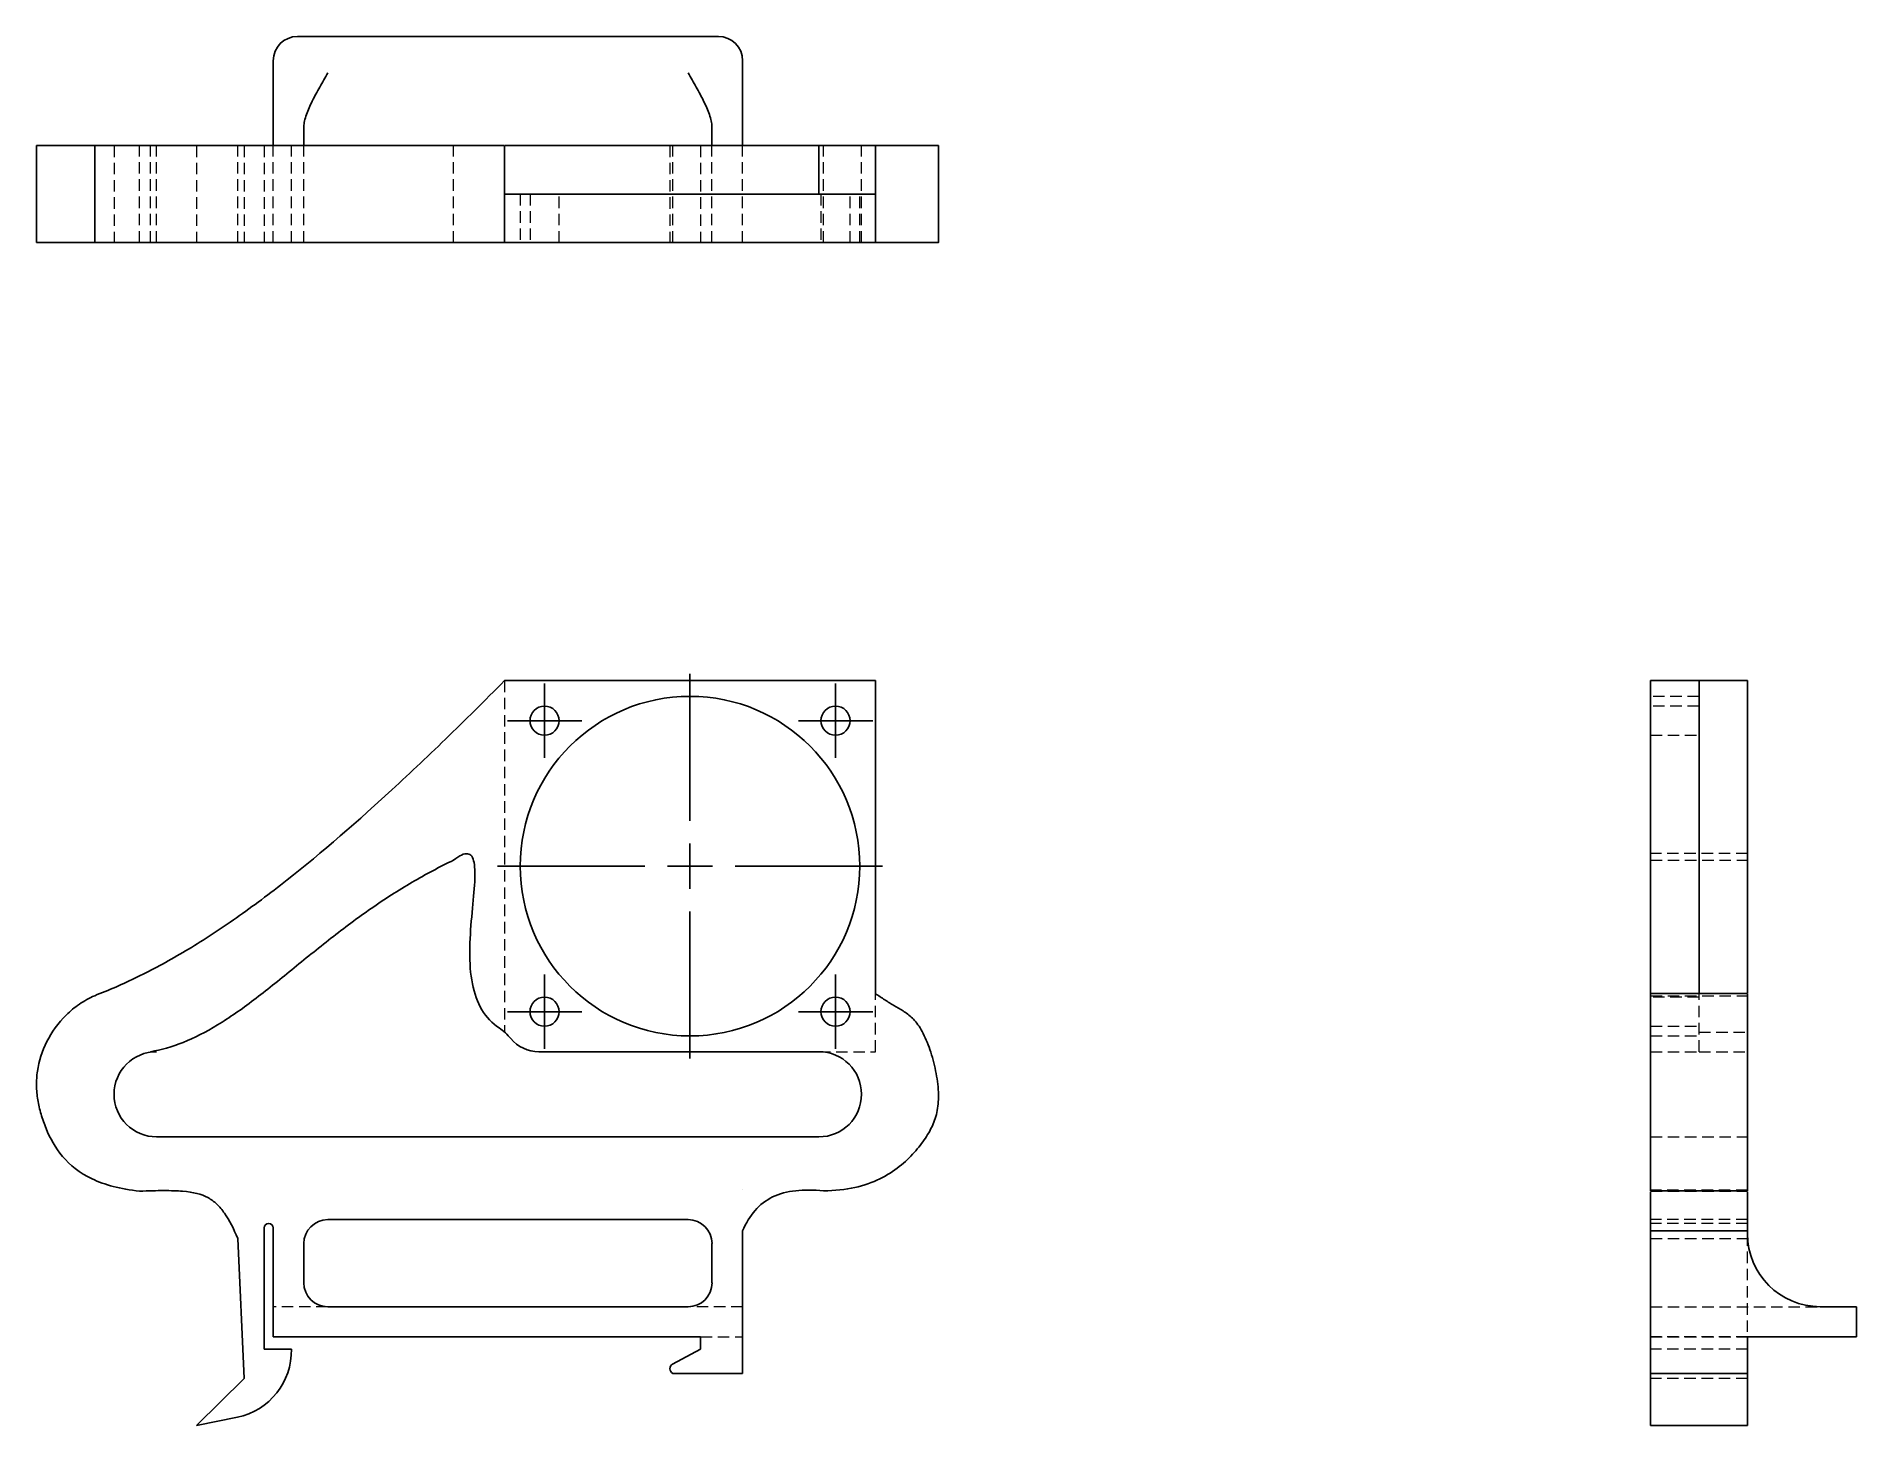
# Model space of a CAD drawing. Header units: millimetres. Extents: x 33 to 234, y 16 to 169.
import ezdxf

# ---------------------------------------------------------------- set-up
doc = ezdxf.new("R2010")
doc.units = ezdxf.units.MM
doc.linetypes.add('HIDDEN', pattern=[1.905, 1.27, -0.635])
doc.layers.add('10', color=7, linetype='Continuous')

# ---------------------------------------------------------------- blocks, each defined once
blk = doc.blocks.new('SW_CENTERMARKSYMBOL_0')
at = {"layer": '10', "color": 0}
for p, q in [((0, 2.5), (0, 4.11)), ((0, 0), (0, 2.5)), ((-2.5, 0), (-4.11, 0)), ((0, 0), (-2.5, 0)), ((0, 0), (0, -2.5)), ((0, 0), (2.5, 0)), ((2.5, 0), (4.11, 0)), ((0, -2.5), (0, -4.11))]:
    blk.add_line(p, q, dxfattribs=at)
blk = doc.blocks.new('SW_CENTERMARKSYMBOL_1')
at = {"layer": '10', "color": 0}
for p, q in [((0, 2.5), (0, 4.11)), ((0, 0), (0, 2.5)), ((-2.5, 0), (-4.11, 0)), ((0, 0), (-2.5, 0)), ((0, 0), (0, -2.5)), ((0, 0), (2.5, 0)), ((2.5, 0), (4.11, 0)), ((0, -2.5), (0, -4.11))]:
    blk.add_line(p, q, dxfattribs=at)
blk = doc.blocks.new('SW_CENTERMARKSYMBOL_2')
at = {"layer": '10', "color": 0}
for p, q in [((0, 2.5), (0, 4.11)), ((0, 0), (0, 2.5)), ((-2.5, 0), (-4.11, 0)), ((0, 0), (-2.5, 0)), ((0, 0), (0, -2.5)), ((0, 0), (2.5, 0)), ((2.5, 0), (4.11, 0)), ((0, -2.5), (0, -4.11))]:
    blk.add_line(p, q, dxfattribs=at)
blk = doc.blocks.new('SW_CENTERMARKSYMBOL_3')
at = {"layer": '10', "color": 0}
for p, q in [((0, 5), (0, 21.27)), ((0, 0), (0, 2.5)), ((-5, 0), (-21.27, 0)), ((0, 0), (-2.5, 0)), ((0, 0), (0, -2.5)), ((0, 0), (2.5, 0)), ((5, 0), (21.27, 0)), ((0, -5), (0, -21.27))]:
    blk.add_line(p, q, dxfattribs=at)
blk = doc.blocks.new('SW_CENTERMARKSYMBOL_4')
at = {"layer": '10', "color": 0}
for p, q in [((0, 2.5), (0, 4.11)), ((0, 0), (0, 2.5)), ((-2.5, 0), (-4.11, 0)), ((0, 0), (-2.5, 0)), ((0, 0), (0, -2.5)), ((0, 0), (2.5, 0)), ((2.5, 0), (4.11, 0)), ((0, -2.5), (0, -4.11))]:
    blk.add_line(p, q, dxfattribs=at)

msp = doc.modelspace()

# ---------------------------------------------------------------- linework, layer by layer
at = {"color": 7, "linetype": 'Continuous', "lineweight": 25}
for p, q in [((62.01, 169.39), (108.55, 169.39)), ((59.33, 165.37), (59.33, 166.71)), ((59.33, 165.37), (59.33, 157.33)), ((111.23, 165.37), (111.23, 166.71)), ((111.23, 157.33), (111.23, 165.37)), ((62.72, 159.41), (62.72, 157.4)), ((107.84, 159.41), (107.84, 157.4)), ((33.16, 157.33), (33.16, 146.61)), ((39.59, 146.61), (39.59, 157.33)), ((84.91, 151.97), (84.91, 157.33)), ((84.96, 157.33), (119.66, 157.33)), ((119.66, 151.97), (119.66, 157.33)), ((119.66, 157.33), (125.92, 157.33)), ((125.92, 151.97), (125.92, 157.33)), ((132.88, 146.61), (132.88, 157.33)), ((84.91, 146.61), (84.91, 151.97)), ((84.91, 151.97), (125.92, 151.97)), ((125.92, 146.61), (125.92, 151.97)), ((125.92, 146.61), (84.91, 146.61)), ((125.92, 98.18), (84.91, 98.18)), ((125.92, 63.59), (125.92, 98.18)), ((211.61, 98.18), (216.97, 98.18)), ((211.61, 63.59), (211.61, 98.18)), ((216.97, 98.18), (216.97, 63.59)), ((216.97, 98.18), (222.33, 98.18)), ((222.33, 98.18), (222.33, 63.65)), ((211.61, 63.59), (216.97, 63.59)), ((216.97, 63.59), (222.33, 63.59)), ((45.77, 57.16), (46.44, 57.16)), ((119.66, 57.16), (88.69, 57.16)), ((119.66, 47.74), (46.44, 47.74)), ((211.61, 41.77), (222.33, 41.77)), ((105.2, 38.59), (65.36, 38.59)), ((56.1, 21.02), (55.4, 36.51)), ((58.33, 37.68), (58.33, 24.27)), ((59.33, 25.62), (59.33, 37.68)), ((111.23, 37.35), (111.23, 21.59)), ((211.61, 37.35), (222.33, 37.35)), ((211.61, 37.35), (211.61, 21.59)), ((222.33, 37.01), (222.33, 37.35)), ((62.72, 31.61), (62.72, 35.94)), ((107.84, 35.94), (107.84, 31.61)), ((65.36, 28.97), (105.2, 28.97)), ((230.37, 28.97), (231.71, 28.97)), ((234.39, 28.97), (231.71, 28.97)), ((234.39, 25.62), (234.39, 28.97)), ((58.33, 24.27), (61.34, 24.27)), ((106.58, 25.62), (59.33, 25.62)), ((103.49, 22.63), (106.58, 24.27)), ((106.58, 24.27), (106.58, 25.62)), ((222.33, 25.62), (231.71, 25.62)), ((222.33, 25.62), (231.71, 25.62)), ((222.33, 21.59), (222.33, 25.62)), ((231.71, 25.62), (234.39, 25.62)), ((234.39, 25.62), (234.39, 25.62)), ((50.84, 15.82), (56.1, 21.02)), ((111.23, 21.59), (103.52, 21.59)), ((211.61, 21.59), (222.33, 21.59)), ((211.61, 21.59), (222.33, 21.59)), ((211.61, 21.59), (211.61, 21.59)), ((211.61, 16.75), (211.61, 21.59)), ((222.33, 21.59), (222.33, 21.59)), ((222.33, 21.59), (222.33, 16.75)), ((55.37, 16.75), (50.84, 15.82)), ((211.61, 16.75), (211.61, 15.82)), ((222.33, 15.82), (222.33, 16.75)), ((222.33, 15.82), (211.61, 15.82))]:
    msp.add_line(p, q, dxfattribs=at)
at = {"color": 7, "linetype": 'HIDDEN', "lineweight": 18}
for p, q in [((41.73, 157.33), (41.73, 146.61)), ((44.56, 146.61), (44.56, 157.33)), ((45.77, 146.61), (45.77, 157.33)), ((46.44, 146.61), (46.44, 157.33)), ((50.84, 157.33), (50.84, 146.61)), ((55.4, 146.61), (55.4, 157.33)), ((56.1, 157.33), (56.1, 146.61)), ((58.33, 157.33), (58.33, 146.61)), ((58.33, 157.33), (58.33, 146.61)), ((59.33, 146.61), (59.33, 157.33)), ((61.34, 146.61), (61.34, 157.33)), ((61.35, 146.61), (61.35, 157.33)), ((62.72, 146.61), (62.72, 157.4)), ((79.28, 146.61), (79.28, 157.33)), ((103.19, 157.33), (103.19, 146.61)), ((103.52, 146.61), (103.52, 157.33)), ((106.58, 157.33), (111.23, 157.33)), ((106.58, 157.33), (106.58, 146.61)), ((107.84, 146.61), (107.84, 157.4)), ((111.23, 157.32), (111.22, 157.33)), ((111.23, 157.32), (111.23, 157.33)), ((111.23, 157.33), (111.23, 157.32)), ((111.23, 146.61), (111.23, 157.33)), ((120.17, 146.61), (120.17, 157.33)), ((124.37, 146.61), (124.37, 157.33)), ((86.65, 151.97), (86.65, 146.61)), ((87.72, 151.97), (87.72, 146.61)), ((90.94, 146.61), (90.94, 151.97)), ((119.89, 151.97), (119.89, 146.61)), ((123.11, 146.61), (123.11, 151.97)), ((124.18, 146.61), (124.18, 151.97)), ((84.91, 98.18), (84.91, 59.31)), ((216.97, 96.43), (211.61, 96.43)), ((216.97, 95.36), (211.61, 95.36)), ((211.61, 92.14), (216.97, 92.14)), ((222.33, 79.05), (211.61, 79.05)), ((211.61, 78.34), (222.33, 78.34)), ((125.92, 57.16), (125.92, 63.59)), ((211.61, 63.35), (222.33, 63.35)), ((216.97, 63.19), (211.61, 63.19)), ((216.97, 57.16), (216.97, 63.59)), ((211.61, 59.97), (216.97, 59.97)), ((211.61, 58.9), (216.97, 58.9)), ((216.97, 59.31), (222.33, 59.31)), ((119.66, 57.16), (125.92, 57.16)), ((211.61, 57.16), (216.97, 57.16)), ((216.97, 57.16), (222.33, 57.16)), ((211.61, 47.74), (222.33, 47.74)), ((111.23, 41.94), (111.22, 41.94)), ((111.22, 41.94), (111.23, 41.93)), ((111.23, 41.93), (111.23, 41.94)), ((222.33, 41.85), (211.61, 41.85)), ((211.61, 41.74), (222.33, 41.74)), ((222.33, 38.59), (211.61, 38.59)), ((222.33, 38.18), (211.61, 38.18)), ((211.61, 36.51), (222.33, 36.51)), ((222.33, 37.78), (222.33, 37.35)), ((222.33, 24.27), (222.33, 37.01)), ((65.36, 28.97), (59.33, 28.97)), ((111.23, 28.97), (105.2, 28.97)), ((211.61, 28.97), (230.37, 28.97)), ((106.58, 25.62), (111.23, 25.62)), ((211.61, 25.62), (222.33, 25.62)), ((222.33, 25.62), (211.61, 25.62)), ((211.61, 25.62), (211.61, 25.62)), ((222.33, 24.27), (211.61, 24.27)), ((222.33, 21.02), (211.61, 21.02))]:
    msp.add_line(p, q, dxfattribs=at)
at = {"color": 7, "linetype": 'Continuous', "lineweight": 25, "flags": 128}
msp.add_lwpolyline([(234.39, 25.62), (234.34, 25.62), (234.19, 25.62), (233.94, 25.62), (233.61, 25.62), (233.2, 25.62), (232.74, 25.62), (232.24, 25.62), (231.71, 25.62)], dxfattribs=at)
at = {"color": 7, "linetype": 'Continuous', "lineweight": 25}
for centre, radius in [((105.41, 77.67), 18.77), ((89.33, 93.75), 1.61), ((121.5, 93.75), 1.61), ((89.33, 61.58), 1.61), ((121.5, 61.58), 1.61)]:
    msp.add_circle(centre, radius, dxfattribs=at)
for centre, radius, start, end in [((62.01, 166.71), 2.68, 90, 180), ((108.55, 166.71), 2.68, 0, 90), ((46.44, 52.45), 4.71, 90, 270), ((119.66, 52.45), 4.71, 270, 90), ((65.36, 35.94), 2.65, 90, 180), ((105.2, 35.94), 2.65, 0, 90), ((58.83, 37.68), 0.503, 360, 180), ((230.37, 37.01), 8.04, 180, 270), ((65.36, 31.61), 2.65, 180, 270), ((105.2, 31.61), 2.65, 270, 0), ((53.83, 24.1), 7.51, 281.8552, 1.3032), ((103.76, 22.12), 0.578, 118.0785, 244.6166)]:
    msp.add_arc(centre, radius, start, end, dxfattribs=at)
for points, knots in [([(62.72, 159.41), (62.72, 159.61), (62.75, 159.83), (62.85, 160.28), (62.92, 160.52), (63.17, 161.24), (63.39, 161.73), (63.9, 162.76), (64.18, 163.27), (64.61, 164.05), (64.76, 164.32), (65.06, 164.84), (65.21, 165.11), (65.36, 165.37)], [0, 0, 0, 0, 0.125, 0.125, 0.25, 0.25, 0.5, 0.5, 0.75, 0.75, 0.875, 0.875, 1, 1, 1, 1]), ([(107.84, 159.41), (107.84, 159.61), (107.81, 159.83), (107.71, 160.28), (107.64, 160.52), (107.39, 161.24), (107.17, 161.73), (106.66, 162.76), (106.38, 163.27), (105.95, 164.05), (105.8, 164.32), (105.5, 164.84), (105.35, 165.11), (105.2, 165.37)], [0, 0, 0, 0, 0.125, 0.125, 0.25, 0.25, 0.5, 0.5, 0.75, 0.75, 0.875, 0.875, 1, 1, 1, 1]), ([(33.16, 157.33), (33.18, 157.33), (33.21, 157.33), (33.6, 157.33), (34.26, 157.33), (35.21, 157.33), (36.42, 157.33), (37.88, 157.33), (39.01, 157.33), (39.59, 157.33)], [0, 0, 0, 0, 0.122206, 0.25712, 0.397884, 0.543423, 0.692362, 0.844079, 1, 1, 1, 1]), ([(39.59, 157.33), (41.13, 157.33), (42.7, 157.33), (45.95, 157.33), (47.61, 157.33), (51.03, 157.33), (52.78, 157.33), (56.39, 157.33), (58.24, 157.33), (63.95, 157.33), (67.94, 157.33), (74.14, 157.33), (76.25, 157.33), (80.53, 157.33), (82.7, 157.33), (84.91, 157.33)], [0, 0, 0, 0, 0.125, 0.125, 0.25, 0.25, 0.375, 0.375, 0.5, 0.5, 0.75, 0.75, 0.875, 0.875, 1, 1, 1, 1]), ([(62.94, 157.33), (62.87, 157.33), (62.81, 157.34), (62.74, 157.36), (62.72, 157.38), (62.72, 157.4)], [0, 0, 0, 0, 0.5, 0.5, 1, 1, 1, 1]), ([(107.62, 157.33), (107.69, 157.33), (107.75, 157.34), (107.82, 157.36), (107.84, 157.38), (107.84, 157.4)], [0, 0, 0, 0, 0.5, 0.5, 1, 1, 1, 1]), ([(125.92, 157.33), (126.17, 157.33), (126.67, 157.33), (127.44, 157.33), (128.22, 157.33), (129, 157.33), (129.8, 157.33), (130.58, 157.33), (131.28, 157.33), (131.89, 157.33), (132.41, 157.33), (132.73, 157.33), (132.91, 157.33), (132.87, 157.33), (132.87, 157.33)], [0, 0, 0, 0, 0.065846, 0.1298, 0.192611, 0.255758, 0.322374, 0.399608, 0.495244, 0.610029, 0.737359, 0.867048, 0.988885, 1, 1, 1, 1]), ([(33.16, 146.61), (33.18, 146.61), (33.21, 146.61), (33.6, 146.61), (34.26, 146.61), (35.21, 146.61), (36.42, 146.61), (37.88, 146.61), (39.01, 146.61), (39.59, 146.61)], [0, 0, 0, 0, 0.122206, 0.25712, 0.397884, 0.543423, 0.692362, 0.844079, 1, 1, 1, 1]), ([(39.59, 146.61), (41.13, 146.61), (42.7, 146.61), (45.95, 146.61), (47.61, 146.61), (51.03, 146.61), (52.78, 146.61), (56.39, 146.61), (58.24, 146.61), (63.95, 146.61), (67.94, 146.61), (74.14, 146.61), (76.25, 146.61), (80.53, 146.61), (82.7, 146.61), (84.91, 146.61)], [0, 0, 0, 0, 0.125, 0.125, 0.25, 0.25, 0.375, 0.375, 0.5, 0.5, 0.75, 0.75, 0.875, 0.875, 1, 1, 1, 1]), ([(132.87, 146.61), (132.87, 146.61), (132.91, 146.61), (132.73, 146.61), (132.41, 146.61), (131.91, 146.61), (131.33, 146.61), (130.71, 146.61), (130.04, 146.61), (129.33, 146.61), (128.4, 146.61), (127.23, 146.61), (126.36, 146.61), (125.92, 146.61)], [0, 0, 0, 0, 0.0111144, 0.1329445, 0.2626274, 0.3899507, 0.4936336, 0.5821736, 0.6551335, 0.7172927, 0.7747653, 0.8854367, 1, 1, 1, 1]), ([(39.59, 63.35), (41.13, 63.94), (42.7, 64.62), (45.95, 66.21), (47.61, 67.1), (51.03, 69.12), (52.78, 70.25), (56.39, 72.73), (58.24, 74.1), (63.95, 78.54), (67.94, 81.97), (74.14, 87.66), (76.25, 89.65), (80.53, 93.79), (82.7, 95.94), (84.91, 98.18)], [0, 0, 0, 0, 0.125, 0.125, 0.25, 0.25, 0.375, 0.375, 0.5, 0.5, 0.75, 0.75, 0.875, 0.875, 1, 1, 1, 1]), ([(79.28, 78.34), (79.93, 78.85), (80.44, 79.09), (81, 79.02), (81.16, 78.92), (81.4, 78.59), (81.48, 78.36), (81.65, 77.46), (81.65, 76.6), (81.52, 74.54), (81.39, 73.34), (81.16, 70.82), (81.07, 69.5), (81.05, 66.97), (81.13, 65.76), (81.56, 63.59), (81.91, 62.62), (82.89, 60.98), (83.53, 60.3), (84.3, 59.78)], [0, 0, 0, 0, 0.125, 0.125, 0.1875, 0.1875, 0.25, 0.25, 0.375, 0.375, 0.5, 0.5, 0.625, 0.625, 0.75, 0.75, 0.875, 0.875, 1, 1, 1, 1]), ([(45.77, 57.16), (46.94, 57.35), (48.14, 57.7), (50.61, 58.68), (51.88, 59.33), (54.48, 60.91), (55.82, 61.85), (58.56, 63.92), (59.95, 65.05), (62.8, 67.37), (64.25, 68.55), (67.18, 70.84), (68.66, 71.95), (71.65, 74.02), (73.16, 74.99), (76.2, 76.77), (77.73, 77.59), (79.28, 78.34)], [0, 0, 0, 0, 0.125, 0.125, 0.25, 0.25, 0.375, 0.375, 0.5, 0.5, 0.625, 0.625, 0.75, 0.75, 0.875, 0.875, 1, 1, 1, 1]), ([(44.56, 41.74), (43.49, 41.85), (42.52, 42.03), (40.77, 42.48), (39.99, 42.77), (37.9, 43.76), (36.85, 44.63), (35.23, 46.54), (34.65, 47.6), (34, 49.19), (33.82, 49.72), (33.51, 50.78), (33.39, 51.31), (33.22, 52.36), (33.17, 52.89), (33.15, 53.95), (33.18, 54.48), (33.41, 56.1), (33.76, 57.21), (34.83, 59.33), (35.56, 60.34), (36.89, 61.65), (37.38, 62.05), (38.42, 62.77), (38.99, 63.08), (39.59, 63.35)], [0, 0, 0, 0, 0.0625, 0.0625, 0.125, 0.125, 0.25, 0.25, 0.375, 0.375, 0.4375, 0.4375, 0.5, 0.5, 0.5625, 0.5625, 0.625, 0.625, 0.75, 0.75, 0.875, 0.875, 0.9375, 0.9375, 1, 1, 1, 1]), ([(120.17, 41.77), (121.44, 41.79), (122.59, 41.92), (124.66, 42.37), (125.57, 42.7), (127.2, 43.49), (127.92, 43.96), (129.18, 44.95), (129.72, 45.48), (130.67, 46.54), (131.08, 47.07), (131.78, 48.13), (132.07, 48.64), (132.53, 49.71), (132.69, 50.27), (132.83, 51.21), (132.86, 51.54), (132.88, 52.24), (132.88, 52.6), (132.8, 53.73), (132.68, 54.54), (132.34, 56.14), (132.11, 56.94), (131.58, 58.39), (131.28, 59.04), (130.81, 59.85), (130.65, 60.09), (130.33, 60.52), (130.16, 60.71), (129.66, 61.2), (129.32, 61.44), (128.64, 61.88), (128.3, 62.07), (127.62, 62.47), (127.28, 62.67), (126.6, 63.11), (126.26, 63.34), (125.92, 63.59)], [0, 0, 0, 0, 0.0625, 0.0625, 0.125, 0.125, 0.1875, 0.1875, 0.25, 0.25, 0.3125, 0.3125, 0.375, 0.375, 0.4375, 0.4375, 0.46875, 0.46875, 0.5, 0.5, 0.5625, 0.5625, 0.625, 0.625, 0.6875, 0.6875, 0.71875, 0.71875, 0.75, 0.75, 0.8125, 0.8125, 0.875, 0.875, 0.9375, 0.9375, 1, 1, 1, 1]), ([(211.61, 41.77), (211.61, 41.79), (211.61, 41.92), (211.61, 42.37), (211.61, 42.7), (211.61, 43.49), (211.61, 43.96), (211.61, 44.95), (211.61, 45.48), (211.61, 46.54), (211.61, 47.07), (211.61, 48.13), (211.61, 48.64), (211.61, 49.71), (211.61, 50.27), (211.61, 51.21), (211.61, 51.54), (211.61, 52.24), (211.61, 52.6), (211.61, 53.73), (211.61, 54.54), (211.61, 56.14), (211.61, 56.94), (211.61, 58.39), (211.61, 59.04), (211.61, 59.85), (211.61, 60.09), (211.61, 60.52), (211.61, 60.71), (211.61, 61.2), (211.61, 61.44), (211.61, 61.88), (211.61, 62.07), (211.61, 62.47), (211.61, 62.67), (211.61, 63.11), (211.61, 63.34), (211.61, 63.59)], [0, 0, 0, 0, 0.0625, 0.0625, 0.125, 0.125, 0.1875, 0.1875, 0.25, 0.25, 0.3125, 0.3125, 0.375, 0.375, 0.4375, 0.4375, 0.46875, 0.46875, 0.5, 0.5, 0.5625, 0.5625, 0.625, 0.625, 0.6875, 0.6875, 0.71875, 0.71875, 0.75, 0.75, 0.8125, 0.8125, 0.875, 0.875, 0.9375, 0.9375, 1, 1, 1, 1]), ([(222.33, 63.59), (222.33, 63.34), (222.33, 63.11), (222.33, 62.67), (222.33, 62.47), (222.33, 62.07), (222.33, 61.88), (222.33, 61.44), (222.33, 61.2), (222.33, 60.71), (222.33, 60.52), (222.33, 60.09), (222.33, 59.85), (222.33, 59.04), (222.33, 58.39), (222.33, 56.94), (222.33, 56.14), (222.33, 54.54), (222.33, 53.73), (222.33, 52.6), (222.33, 52.24), (222.33, 51.54), (222.33, 51.21), (222.33, 50.27), (222.33, 49.71), (222.33, 48.64), (222.33, 48.13), (222.33, 47.07), (222.33, 46.54), (222.33, 45.48), (222.33, 44.95), (222.33, 43.96), (222.33, 43.49), (222.33, 42.7), (222.33, 42.37), (222.33, 41.92), (222.33, 41.79), (222.33, 41.77)], [0, 0, 0, 0, 0.0625, 0.0625, 0.125, 0.125, 0.1875, 0.1875, 0.25, 0.25, 0.28125, 0.28125, 0.3125, 0.3125, 0.375, 0.375, 0.4375, 0.4375, 0.5, 0.5, 0.53125, 0.53125, 0.5625, 0.5625, 0.625, 0.625, 0.6875, 0.6875, 0.75, 0.75, 0.8125, 0.8125, 0.875, 0.875, 0.9375, 0.9375, 1, 1, 1, 1]), ([(55.4, 36.51), (54.96, 37.6), (54.48, 38.53), (53.68, 39.67), (53.4, 40.01), (52.79, 40.59), (52.47, 40.83), (51.38, 41.42), (50.51, 41.63), (48.71, 41.78), (48.02, 41.8), (46.45, 41.8), (45.56, 41.78), (44.56, 41.74)], [0, 0, 0, 0, 0.25, 0.25, 0.375, 0.375, 0.5, 0.5, 0.75, 0.75, 0.875, 0.875, 1, 1, 1, 1]), ([(111.23, 37.35), (111.6, 38.21), (112.06, 38.96), (113.15, 40.23), (113.79, 40.73), (115.29, 41.46), (116.15, 41.69), (118.04, 41.89), (119.07, 41.88), (120.17, 41.77)], [0, 0, 0, 0, 0.25, 0.25, 0.5, 0.5, 0.75, 0.75, 1, 1, 1, 1]), ([(211.61, 37.35), (211.61, 37.81), (211.61, 38.69), (211.61, 39.84), (211.61, 40.75), (211.61, 41.39), (211.61, 41.57), (211.61, 41.67)], [0, 0, 0, 0, 0.215806, 0.418242, 0.613822, 0.812165, 1, 1, 1, 1]), ([(222.33, 41.67), (222.33, 41.59), (222.33, 41.43), (222.33, 40.85), (222.33, 39.94), (222.33, 38.75), (222.33, 37.83), (222.33, 37.35)], [0, 0, 0, 0, 0.162005, 0.360845, 0.564708, 0.775187, 1, 1, 1, 1])]:
    msp.add_open_spline(points, degree=3, knots=knots, dxfattribs=at)
for points in [[(84.3, 59.78), (84.79, 59.45), (85.23, 59.05), (85.61, 58.6)], [(88.69, 57.16), (87.52, 57.16), (86.36, 57.7), (85.61, 58.6)]]:
    msp.add_open_spline(points, degree=3, dxfattribs=at)
at = {"color": 7, "linetype": 'HIDDEN', "lineweight": 18}
for points, knots in [([(222.33, 41.8), (221.44, 41.8), (219.66, 41.8), (216.97, 41.8), (214.28, 41.8), (212.5, 41.8), (211.61, 41.8)], [0, 0, 0, 0, 0.250498, 0.499711, 0.749326, 1, 1, 1, 1]), ([(222.33, 37.01), (222.33, 36.84), (222.34, 36.66), (222.36, 36.31), (222.38, 36.12), (222.4, 35.94)], [0, 0, 0, 0, 0.5, 0.5, 1, 1, 1, 1])]:
    msp.add_open_spline(points, degree=3, knots=knots, dxfattribs=at)

# ---------------------------------------------------------------- block references
at = {"layer": '10'}
for name, p in [('SW_CENTERMARKSYMBOL_3', (105.41, 77.67)), ('SW_CENTERMARKSYMBOL_0', (89.33, 93.75)), ('SW_CENTERMARKSYMBOL_2', (121.5, 93.75)), ('SW_CENTERMARKSYMBOL_4', (89.33, 61.58)), ('SW_CENTERMARKSYMBOL_1', (121.5, 61.58))]:
    msp.add_blockref(name, p, dxfattribs=at)

doc.saveas('drawing.dxf')
